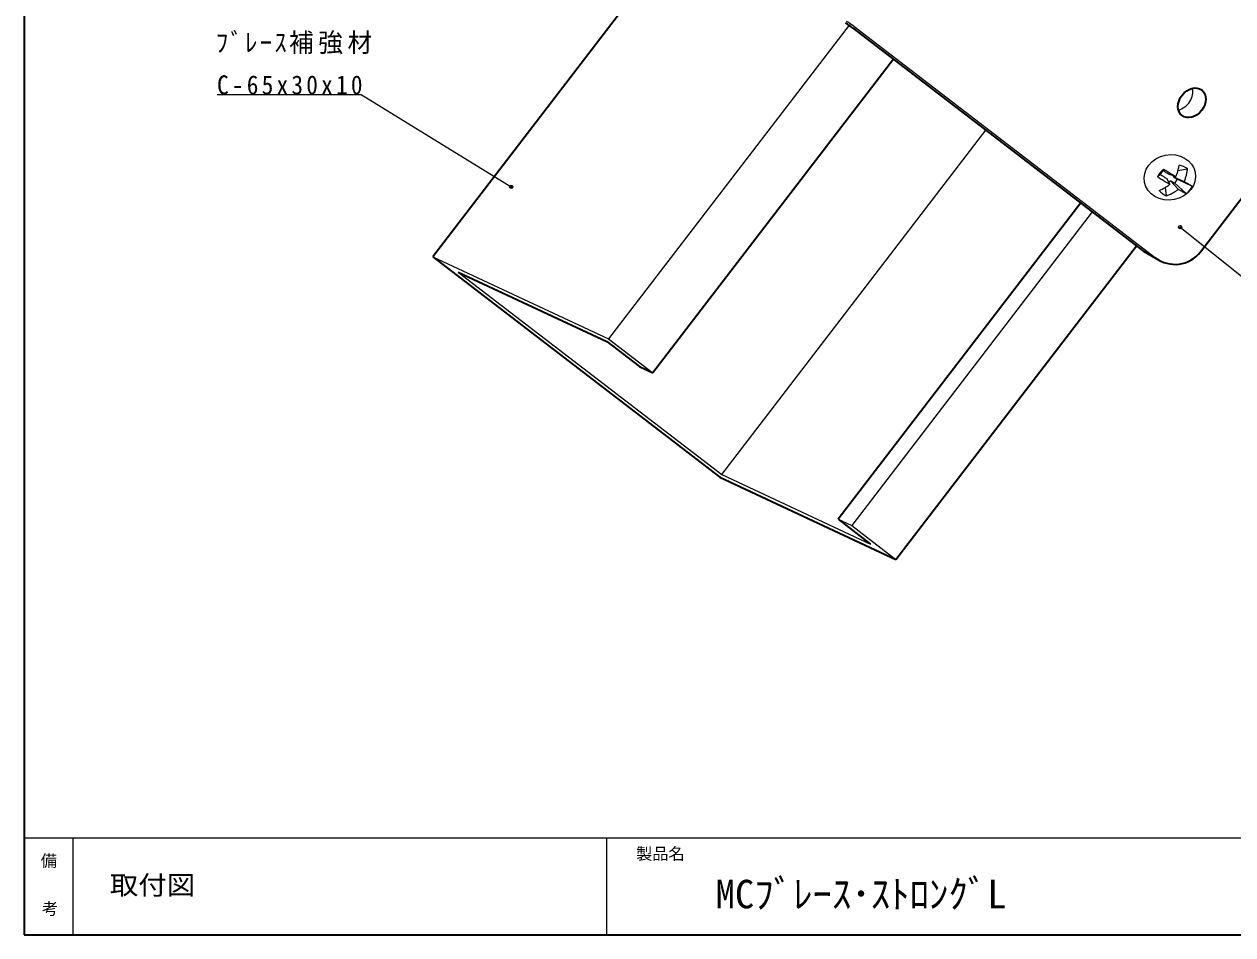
# Model space of a CAD drawing. Units: millimetres on the paper. Extents: x -405 to 405, y -286 to 286.
# Drawn here: x 15.5 to 202.3, y -286 to -145.3 of the extents above; entities that cross this region are included whole.
import ezdxf
from ezdxf.enums import TextEntityAlignment as Align

# ---------------------------------------------------------------- set-up
doc = ezdxf.new("R2010")
doc.units = ezdxf.units.MM
doc.header["$PDMODE"] = 32
doc.header["$PDSIZE"] = 0.5
for name, color, linetype, lineweight in [('0-0_吊りボルト', 4, 'Continuous', 18), ('0-5_ブレス材', 4, 'Continuous', 18), ('0-6_ビス', 4, 'Continuous', 18), ('0-7_可動片', 5, 'Continuous', 25), ('0-8_基準線', 4, 'Continuous', 18), ('F-0_図面枠', 4, 'Continuous', 18)]:
    doc.layers.add(name, color=color, linetype=linetype, lineweight=lineweight)
doc.layers.add('F-2_文字1', color=7, linetype='Continuous')
doc.layers.add('F-3_文字2', color=7, linetype='Continuous')
doc.styles.add('ＭＳ ゴシック', font='')
doc.styles.get('ＭＳ ゴシック').set_extended_font_data('MS Gothic')

msp = doc.modelspace()

# ---------------------------------------------------------------- linework, layer by layer
at = {"layer": '0-0_吊りボルト'}
for p, q in [((15.5, -271), (405, -271)), ((23, -271), (23, -286)), ((105.5, -271), (105.5, -286))]:
    msp.add_line(p, q, dxfattribs=at)
at = {"layer": '0-0_吊りボルト', "color": 7, "lineweight": 35}
msp.add_line((15.5, -286), (405, -286), dxfattribs=at)
at = {"layer": '0-5_ブレス材', "color": 7, "lineweight": 35}
for p, q in [((148.702, -89.955), (78.647, -181.252)), ((149.849, -150.715), (112.667, -199.172)), ((178.803, -172.933), (141.318, -221.784)), ((150.233, -227.997), (187.414, -179.541)), ((82.557, -183.624), (105.577, -194.359)), ((105.577, -194.359), (110.582, -198.2)), ((110.582, -198.2), (112.667, -199.172)), ((141.318, -221.784), (146.323, -225.625))]:
    msp.add_line(p, q, dxfattribs=at)
at = {"layer": '0-5_ブレス材'}
for p, q in [((143.019, -145.474), (105.837, -193.931)), ((123.303, -214.89), (164.135, -161.677)), ((180.584, -174.3), (143.402, -222.756)), ((78.647, -181.252), (105.837, -193.931)), ((82.557, -183.624), (123.303, -214.89)), ((105.837, -193.931), (112.667, -199.172)), ((123.303, -214.89), (146.323, -225.625)), ((141.318, -221.784), (143.402, -222.756)), ((143.402, -222.756), (150.233, -227.997))]:
    msp.add_line(p, q, dxfattribs=at)
at = {"layer": '0-5_ブレス材', "color": 7, "lineweight": 35}
msp.add_lwpolyline([(78.647, -181.252), (123.043, -215.318), (150.233, -227.997)], dxfattribs=at)
at = {"layer": '0-6_ビス'}
for p, q in [((191.552, -167.941), (191.6, -167.971)), ((191.564, -167.932), (191.611, -167.691)), ((191.6, -167.971), (191.675, -168.019)), ((191.611, -167.691), (191.706, -167.751)), ((191.675, -168.019), (191.75, -168.066)), ((191.706, -167.751), (191.856, -167.846)), ((191.75, -168.066), (191.825, -168.113)), ((191.825, -168.113), (191.9, -168.16)), ((191.856, -167.846), (192.006, -167.941)), ((192.006, -167.941), (192.156, -168.036)), ((192.156, -168.036), (192.307, -168.13)), ((193.83, -167.934), (195.315, -167.682)), ((191.09, -168.534), (190.685, -168.876)), ((190.685, -168.876), (190.793, -168.945)), ((190.793, -168.945), (190.942, -169.04)), ((190.942, -169.04), (191.092, -169.135)), ((191.09, -168.534), (191.143, -168.568)), ((191.092, -169.135), (191.242, -169.23)), ((191.143, -168.568), (191.218, -168.615)), ((191.218, -168.615), (191.293, -168.663)), ((191.242, -169.23), (191.392, -169.324)), ((191.293, -168.663), (191.368, -168.71)), ((191.368, -168.71), (191.443, -168.758)), ((191.392, -169.324), (191.543, -169.418)), ((191.443, -168.758), (191.518, -168.805)), ((191.518, -168.805), (191.594, -168.852)), ((191.543, -169.418), (191.693, -169.512)), ((191.594, -168.852), (191.669, -168.898)), ((191.669, -168.898), (191.744, -168.945)), ((191.693, -169.512), (191.844, -169.606)), ((191.744, -168.945), (191.82, -168.991)), ((191.82, -168.991), (191.896, -169.038)), ((191.844, -169.606), (191.995, -169.699)), ((191.896, -169.038), (191.972, -169.084)), ((191.9, -168.16), (191.976, -168.208)), ((191.972, -169.084), (192.03, -169.119)), ((191.976, -168.208), (192.051, -168.254)), ((191.995, -169.699), (192.146, -169.792)), ((192.03, -169.119), (192.567, -170.048)), ((192.051, -168.254), (192.126, -168.301)), ((192.126, -168.301), (192.202, -168.348)), ((192.146, -169.792), (192.298, -169.885)), ((192.202, -168.348), (192.278, -168.394)), ((192.278, -168.394), (192.353, -168.441)), ((192.298, -169.885), (192.449, -169.977)), ((192.307, -168.13), (192.458, -168.224)), ((192.353, -168.441), (192.429, -168.487)), ((192.375, -169.716), (192.381, -169.713)), ((192.381, -169.713), (192.438, -169.677)), ((192.429, -168.487), (192.495, -168.527)), ((192.438, -169.677), (192.494, -169.641)), ((192.449, -169.977), (192.567, -170.048)), ((192.458, -168.224), (192.608, -168.318)), ((192.494, -169.641), (192.549, -169.603)), ((193.5, -168.865), (192.495, -168.527)), ((192.549, -169.603), (192.602, -169.564)), ((192.602, -169.564), (192.654, -169.524)), ((192.608, -168.318), (192.759, -168.412)), ((192.654, -169.524), (192.683, -169.5)), ((192.683, -169.5), (193.872, -170.81)), ((192.759, -168.412), (192.91, -168.505)), ((192.91, -168.505), (193.062, -168.598)), ((193.062, -168.598), (193.213, -168.691)), ((193.142, -168.91), (193.167, -168.924)), ((193.142, -168.91), (194.789, -169.628)), ((193.167, -168.924), (193.2, -168.943)), ((193.2, -168.943), (193.233, -168.962)), ((193.213, -168.691), (193.365, -168.783)), ((193.233, -168.962), (193.265, -168.981)), ((193.265, -168.981), (193.298, -169)), ((193.292, -169.841), (195.089, -171.491)), ((193.298, -169), (193.331, -169.019)), ((193.331, -169.019), (193.364, -169.037)), ((193.364, -169.037), (193.397, -169.056)), ((193.365, -168.783), (193.497, -168.864)), ((193.397, -169.056), (193.43, -169.075)), ((193.43, -169.075), (193.462, -169.094)), ((193.462, -169.094), (193.495, -169.113)), ((193.495, -169.113), (193.528, -169.131)), ((193.528, -169.131), (193.561, -169.15)), ((193.561, -169.15), (193.594, -169.169)), ((193.594, -169.169), (193.627, -169.187)), ((193.627, -169.187), (193.66, -169.206)), ((193.66, -169.206), (193.693, -169.225)), ((193.693, -169.225), (193.725, -169.243)), ((193.725, -169.243), (193.757, -169.261)), ((193.757, -169.261), (196.02, -170.331)), ((194.789, -169.628), (194.841, -169.658)), ((194.841, -169.658), (194.906, -169.696)), ((194.906, -169.696), (194.972, -169.733)), ((194.972, -169.733), (195.037, -169.771)), ((195.037, -169.771), (195.103, -169.809)), ((195.103, -169.809), (195.168, -169.846)), ((195.168, -169.846), (195.234, -169.884)), ((195.234, -169.884), (195.3, -169.922)), ((195.3, -169.922), (195.365, -169.959)), ((195.365, -169.959), (195.431, -169.997)), ((190.942, -170.997), (191, -170.971)), ((191, -170.971), (191.133, -170.91)), ((191.133, -170.91), (191.265, -170.847)), ((191.265, -170.847), (191.395, -170.783)), ((191.395, -170.783), (191.523, -170.718)), ((191.523, -170.718), (191.649, -170.651)), ((191.649, -170.651), (191.773, -170.583)), ((191.773, -170.583), (191.895, -170.513)), ((191.833, -170.549), (192.02, -171.85)), ((191.895, -170.513), (192.014, -170.441)), ((192.014, -170.441), (192.131, -170.367)), ((192.02, -171.85), (192.136, -171.801)), ((192.131, -170.367), (192.244, -170.29)), ((192.136, -171.801), (192.269, -171.743)), ((192.244, -170.29), (192.355, -170.212)), ((192.269, -171.743), (192.4, -171.685)), ((192.355, -170.212), (192.463, -170.131)), ((192.4, -171.685), (192.53, -171.625)), ((192.463, -170.131), (192.567, -170.048)), ((192.53, -171.625), (192.658, -171.564)), ((192.658, -171.564), (192.784, -171.501)), ((192.784, -171.501), (192.908, -171.437)), ((192.908, -171.437), (193.03, -171.372)), ((193.03, -171.372), (193.15, -171.304)), ((193.15, -171.304), (193.268, -171.235)), ((193.268, -171.235), (193.383, -171.164)), ((193.383, -171.164), (193.495, -171.091)), ((193.495, -171.091), (193.605, -171.015)), ((193.605, -171.015), (193.711, -170.937)), ((193.711, -170.937), (193.815, -170.857)), ((193.815, -170.857), (193.872, -170.81)), ((195.431, -169.997), (195.497, -170.034)), ((195.497, -170.034), (195.563, -170.072)), ((195.563, -170.072), (195.628, -170.109)), ((195.628, -170.109), (195.694, -170.146)), ((195.694, -170.146), (195.76, -170.184)), ((195.76, -170.184), (195.826, -170.221)), ((195.826, -170.221), (195.892, -170.259)), ((195.892, -170.259), (195.957, -170.296)), ((195.957, -170.296), (196.02, -170.331))]:
    msp.add_line(p, q, dxfattribs=at)
for points in [[(193.5, -168.865), (193.515, -168.833), (193.567, -168.718), (193.616, -168.6), (193.662, -168.48), (193.705, -168.357), (193.745, -168.233), (193.783, -168.107), (193.818, -167.979), (193.851, -167.849), (193.882, -167.717), (193.911, -167.585), (193.938, -167.45), (193.964, -167.315), (193.988, -167.178), (193.998, -167.113)], [(194.789, -169.628), (194.83, -169.54), (194.881, -169.42), (194.929, -169.297), (194.974, -169.173), (195.016, -169.046), (195.056, -168.917), (195.093, -168.786), (195.128, -168.653), (195.16, -168.519), (195.19, -168.383), (195.219, -168.245), (195.245, -168.106), (195.27, -167.966), (195.293, -167.825), (195.315, -167.682), (195.316, -167.681)], [(192.683, -169.5), (192.701, -169.511), (192.733, -169.529), (192.765, -169.547), (192.797, -169.565), (192.829, -169.583), (192.861, -169.601), (192.892, -169.619), (192.924, -169.636), (192.956, -169.654), (192.988, -169.672), (193.02, -169.69), (193.052, -169.708), (193.084, -169.726), (193.116, -169.743), (193.148, -169.761), (193.18, -169.779), (193.212, -169.797), (193.244, -169.814), (193.276, -169.832), (193.292, -169.841)], [(193.142, -168.91), (193.162, -168.865), (193.187, -168.805), (193.203, -168.765)], [(193.872, -170.81), (193.909, -170.831), (193.972, -170.867), (194.036, -170.903), (194.1, -170.939), (194.164, -170.975), (194.227, -171.011), (194.291, -171.046), (194.355, -171.082), (194.419, -171.118), (194.483, -171.154), (194.547, -171.189), (194.611, -171.225), (194.675, -171.26), (194.739, -171.296), (194.803, -171.331), (194.867, -171.367), (194.931, -171.403), (194.995, -171.438), (195.059, -171.474), (195.089, -171.491)]]:
    msp.add_lwpolyline(points, dxfattribs=at)
msp.add_ellipse((192.568, -168.974), major_axis=(-3.923, -0.78), ratio=0.876, dxfattribs=at)
for centre, major_axis, start_param, end_param in [((193.361, -169.583), (-2.792, -0.555), 5.2054255, 5.7742437), ((192.427, -168.887), (-1.396, -0.278), 5.1945086, 5.7742437), ((193.361, -169.583), (-2.792, -0.555), 3.7788784, 4.3131088), ((192.427, -168.887), (-1.396, -0.278), 2.0541649, 2.6152919), ((193.361, -169.583), (-2.792, -0.555), 0.3755651, 0.9053778), ((193.361, -169.583), (-2.792, -0.555), 2.0541649, 2.6152919)]:
    msp.add_ellipse(centre, major_axis=major_axis, ratio=0.876, start_param=start_param, end_param=end_param, dxfattribs=at)
at = {"layer": '0-7_可動片', "color": 4, "lineweight": 18}
msp.add_line((143.706, -145.623), (190.568, -181.582), dxfattribs=at)
at = {"layer": '0-7_可動片', "color": 7, "lineweight": 35}
for p in [(143.539, -145.873), (190.852, -181.746)]:
    msp.add_line(p, (188.576, -180.432), dxfattribs=at)
msp.add_lwpolyline([(197.319, -180.46), (224.006, -145.68), (237.897, -102.448)], dxfattribs=at)
for centre, radius, start, end in [((137.451, -153.807), 10, 52.5, 60), ((193.352, -177.416), 5, 232.5551, 322.5), ((193.352, -177.416), 5, 232.5, 232.5551)]:
    msp.add_arc(centre, radius, start, end, dxfattribs=at)
at = {"layer": '0-7_可動片', "color": 4, "lineweight": 18}
msp.add_arc((137.618, -153.557), 10, 52.5, 60, dxfattribs=at)
msp.add_ellipse((195.983, -157.453), major_axis=(1.522, 1.983), ratio=0.767, dxfattribs=at)
at = {"layer": '0-7_可動片', "color": 7, "lineweight": 35}
msp.add_ellipse((195.983, -157.453), major_axis=(1.522, 1.983), ratio=0.767, dxfattribs=at)
at = {"layer": '0-7_可動片', "color": 4, "lineweight": 18}
msp.add_ellipse((193.991, -156.303), major_axis=(1.522, 1.983), ratio=0.767, start_param=3.8827736, end_param=5.7432771, dxfattribs=at)
msp.add_ellipse((193.991, -156.303), major_axis=(1.522, 1.983), ratio=0.767, start_param=3.8827736, end_param=5.7432771, dxfattribs=at)
at = {"layer": '0-8_基準線'}
msp.add_line((194.151, -176.654), (209.947, -189.288), dxfattribs=at)
msp.add_lwpolyline([(45.312, -156.2), (67.562, -156.2), (90.78, -170.44)], dxfattribs=at)
for p in [(90.78, -170.44), (194.151, -176.654)]:
    msp.add_point(p, dxfattribs=at)
at = {"layer": 'F-0_図面枠', "color": 7, "lineweight": 35}
msp.add_line((15.5, -11), (15.5, -286), dxfattribs=at)

# ---------------------------------------------------------------- texts
at = {"layer": '0-8_基準線', "color": 7, "char_height": 2.933, "attachment_point": 7, "style": 'ＭＳ ゴシック'}
for s, insert in [('\\T1.19;\\W0.95;ﾌﾞﾚｰｽ補強材', (45.127, -149.956)), ('\\T1.28;\\W0.9;C-65x30x10', (45.312, -156.2))]:
    msp.add_mtext(s, dxfattribs=dict(at, insert=insert))
at = {"layer": 'F-2_文字1', "style": 'ＭＳ ゴシック'}
for s, p in [('製品名', (110.085, -274.933)), ('備', (18.069, -276.018)), ('考', (18.248, -283.441))]:
    msp.add_text(s, height=1.833, dxfattribs=at).set_placement(p, align=Align.BOTTOM_LEFT)
at = {"layer": 'F-3_文字2', "style": 'ＭＳ ゴシック', "width": 1.1}
msp.add_text('取付図', height=2.933, dxfattribs=at).set_placement((28.732, -280.669), align=Align.BOTTOM_LEFT)
at = {"layer": 'F-3_文字2', "style": 'ＭＳ ゴシック'}
msp.add_text('MCﾌﾞﾚｰｽ･ｽﾄﾛﾝｸﾞL', height=4.399, dxfattribs=at).set_placement((122.359, -283.222), align=Align.BOTTOM_LEFT)

doc.saveas('drawing.dxf')
